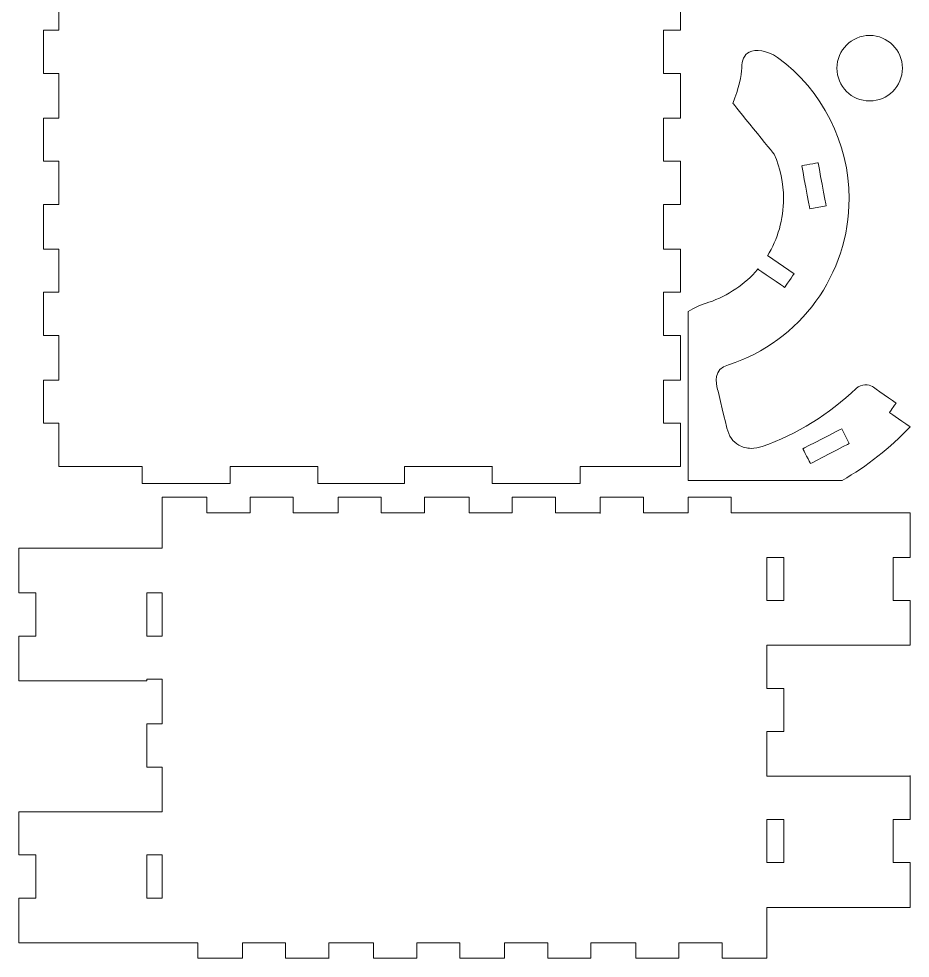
# Model space of a CAD drawing. Header units: millimetres. Extents: x -102 to 102, y -193 to 188.
# Drawn here: x -101.8 to 102.1, y -192.8 to 22.2 of the extents above; entities that cross this region are included whole.
import ezdxf

# ---------------------------------------------------------------- set-up
doc = ezdxf.new("R2010")
doc.units = ezdxf.units.MM
doc.header["$MEASUREMENT"] = 0
doc.layers.add('Layer 1', color=7, linetype='Continuous')

msp = doc.modelspace()

# ---------------------------------------------------------------- linework, layer by layer
at = {"layer": 'Layer 1', "color": 1, "lineweight": 9}
for points, knots in [([(-96.1926, 61.3875), (-96.1926, 61.3875), (-96.1926, 49.5694), (-96.1926, 49.5694), (-96.1926, 49.5694), (-96.1926, 49.5694), (-92.6648, 49.5694), (-92.6648, 49.5694), (-92.6648, 49.5694), (-92.6648, 49.5694), (-92.6648, 39.6916), (-92.6648, 39.6916), (-92.6648, 39.6916), (-92.6648, 39.6916), (-96.1926, 39.6916), (-96.1926, 39.6916), (-96.1926, 39.6916), (-96.1926, 39.6916), (-96.1926, 29.4611), (-96.1926, 29.4611), (-96.1926, 29.4611), (-96.1926, 29.4611), (-92.6648, 29.4611), (-92.6648, 29.4611), (-92.6648, 29.4611), (-92.6648, 29.4611), (-92.6648, 19.6186), (-92.6648, 19.6186), (-92.6648, 19.6186), (-92.6648, 19.6186), (-92.6648, 19.5833), (-92.6648, 19.5833), (-92.6648, 19.5833), (-92.6648, 19.5833), (-96.1926, 19.5833), (-96.1926, 19.5833), (-96.1926, 19.5833), (-96.1926, 19.5833), (-96.1926, 9.7055), (-96.1926, 9.7055), (-96.1926, 9.7055), (-96.1926, 9.7055), (-92.6648, 9.7055), (-92.6648, 9.7055), (-92.6648, 9.7055), (-92.6648, 9.7055), (-92.6648, -0.525), (-92.6648, -0.525), (-92.6648, -0.525), (-92.6648, -0.525), (-96.1926, -0.525), (-96.1926, -0.525), (-96.1926, -0.525), (-96.1926, -0.525), (-96.1926, -10.4028), (-96.1926, -10.4028), (-96.1926, -10.4028), (-96.1926, -10.4028), (-92.6648, -10.4028), (-92.6648, -10.4028), (-92.6648, -10.4028), (-92.6648, -10.4028), (-92.6648, -20.2806), (-92.6648, -20.2806), (-92.6648, -20.2806), (-92.6648, -20.2806), (-96.1926, -20.2806), (-96.1926, -20.2806), (-96.1926, -20.2806), (-96.1926, -20.2806), (-96.1926, -30.5111), (-96.1926, -30.5111), (-96.1926, -30.5111), (-96.1926, -30.5111), (-92.6648, -30.5111), (-92.6648, -30.5111), (-92.6648, -30.5111), (-92.6648, -30.5111), (-92.6648, -40.3889), (-92.6648, -40.3889), (-92.6648, -40.3889), (-92.6648, -40.3889), (-96.1926, -40.3889), (-96.1926, -40.3889), (-96.1926, -40.3889), (-96.1926, -40.3889), (-96.1926, -50.2667), (-96.1926, -50.2667), (-96.1926, -50.2667), (-96.1926, -50.2667), (-92.6648, -50.2667), (-92.6648, -50.2667), (-92.6648, -50.2667), (-92.6648, -50.2667), (-92.6648, -60.3674), (-92.6648, -60.3674), (-92.6648, -60.3674), (-92.6648, -60.3674), (-92.6648, -60.4972), (-92.6648, -60.4972), (-92.6648, -60.4972), (-92.6648, -60.4972), (-96.1926, -60.4972), (-96.1926, -60.4972), (-96.1926, -60.4972), (-96.1926, -60.4972), (-96.1926, -70.375), (-96.1926, -70.375), (-96.1926, -70.375), (-96.1926, -70.375), (-92.6648, -70.375), (-92.6648, -70.375), (-92.6648, -70.375), (-92.6648, -70.375), (-92.6648, -80.2528), (-92.6648, -80.2528), (-92.6648, -80.2528), (-92.6648, -80.2528), (-73.6148, -80.2528), (-73.6148, -80.2528), (-73.6148, -80.2528), (-73.6148, -80.2528), (-73.6148, -84.1334), (-73.6148, -84.1334), (-73.6148, -84.1334), (-73.6148, -84.1334), (-53.5065, -84.1334), (-53.5065, -84.1334), (-53.5065, -84.1334), (-53.5065, -84.1334), (-53.5065, -80.2528), (-53.5065, -80.2528), (-53.5065, -80.2528), (-53.5065, -80.2528), (-33.4863, -80.2528), (-33.4863, -80.2528), (-33.4863, -80.2528), (-33.4863, -80.2528), (-33.3982, -80.2528), (-33.3982, -80.2528), (-33.3982, -80.2528), (-33.3982, -80.2528), (-33.3982, -84.1334), (-33.3982, -84.1334), (-33.3982, -84.1334), (-33.3982, -84.1334), (-13.6426, -84.1334), (-13.6426, -84.1334), (-13.6426, -84.1334), (-13.6426, -84.1334), (-13.6426, -80.2528), (-13.6426, -80.2528), (-13.6426, -80.2528), (-13.6426, -80.2528), (6.4858, -80.2528), (6.4858, -80.2528), (6.4858, -80.2528), (6.4858, -80.2528), (6.4657, -80.2528), (6.4657, -80.2528), (6.4657, -80.2528), (6.4657, -80.2528), (6.4657, -84.1334), (6.4657, -84.1334), (6.4657, -84.1334), (6.4657, -84.1334), (26.5741, -84.1334), (26.5741, -84.1334), (26.5741, -84.1334), (26.5741, -84.1334), (26.5741, -80.2528), (26.5741, -80.2528), (26.5741, -80.2528), (26.5741, -80.2528), (49.3356, -80.2528), (49.3356, -80.2528), (49.3356, -80.2528), (49.3356, -80.2528), (49.3166, -80.2528), (49.3166, -80.2528), (49.3166, -80.2528), (49.3166, -80.2528), (49.5046, -80.2528), (49.5046, -80.2528), (49.5046, -80.2528), (49.5046, -80.2528), (49.5046, -70.375), (49.5046, -70.375), (49.5046, -70.375), (49.5046, -70.375), (45.6241, -70.375), (45.6241, -70.375), (45.6241, -70.375), (45.6241, -70.375), (45.6241, -60.4972), (45.6241, -60.4972), (45.6241, -60.4972), (45.6241, -60.4972), (49.5046, -60.4972), (49.5046, -60.4972), (49.5046, -60.4972), (49.5046, -60.4972), (49.5046, -60.3674), (49.5046, -60.3674), (49.5046, -60.3674), (49.5046, -60.3674), (49.5046, -50.2667), (49.5046, -50.2667), (49.5046, -50.2667), (49.5046, -50.2667), (45.6241, -50.2667), (45.6241, -50.2667), (45.6241, -50.2667), (45.6241, -50.2667), (45.6241, -40.3889), (45.6241, -40.3889), (45.6241, -40.3889), (45.6241, -40.3889), (49.5046, -40.3889), (49.5046, -40.3889), (49.5046, -40.3889), (49.5046, -40.3889), (49.5046, -30.5111), (49.5046, -30.5111), (49.5046, -30.5111), (49.5046, -30.5111), (45.6241, -30.5111), (45.6241, -30.5111), (45.6241, -30.5111), (45.6241, -30.5111), (45.6241, -20.2806), (45.6241, -20.2806), (45.6241, -20.2806), (45.6241, -20.2806), (49.5046, -20.2806), (49.5046, -20.2806), (49.5046, -20.2806), (49.5046, -20.2806), (49.5046, -10.4028), (49.5046, -10.4028), (49.5046, -10.4028), (49.5046, -10.4028), (45.6241, -10.4028), (45.6241, -10.4028), (45.6241, -10.4028), (45.6241, -10.4028), (45.6241, -0.525), (45.6241, -0.525), (45.6241, -0.525), (45.6241, -0.525), (49.5046, -0.525), (49.5046, -0.525), (49.5046, -0.525), (49.5046, -0.525), (49.5046, 9.7055), (49.5046, 9.7055), (49.5046, 9.7055), (49.5046, 9.7055), (45.6241, 9.7055), (45.6241, 9.7055), (45.6241, 9.7055), (45.6241, 9.7055), (45.6241, 19.5833), (45.6241, 19.5833), (45.6241, 19.5833), (45.6241, 19.5833), (49.5046, 19.5833), (49.5046, 19.5833), (49.5046, 19.5833), (49.5046, 19.5833), (49.5046, 19.6186), (49.5046, 19.6186), (49.5046, 19.6186), (49.5046, 19.6186), (49.5046, 29.4611), (49.5046, 29.4611), (49.5046, 29.4611), (49.5046, 29.4611), (45.6241, 29.4611), (45.6241, 29.4611), (45.6241, 29.4611), (45.6241, 29.4611), (45.6241, 39.6916), (45.6241, 39.6916), (45.6241, 39.6916), (45.6241, 39.6916), (49.5046, 39.6916), (49.5046, 39.6916), (49.5046, 39.6916), (49.5046, 39.6916), (49.5046, 49.5694), (49.5046, 49.5694), (49.5046, 49.5694), (49.5046, 49.5694), (45.6241, 49.5694), (45.6241, 49.5694), (45.6241, 49.5694), (45.6241, 49.5694), (45.6241, 57.6833), (45.6241, 57.6833), (45.6241, 57.6833), (45.6241, 57.6833), (45.5221, 57.6833), (45.5221, 57.6833), (45.5221, 57.6833), (45.5221, 57.6833), (35.3935, 57.6833), (35.3935, 57.6833), (35.3935, 57.6833), (35.3935, 57.6833), (35.3935, 61.5639), (35.3935, 61.5639), (35.3935, 61.5639), (35.3935, 61.5639), (25.5157, 61.5639), (25.5157, 61.5639), (25.5157, 61.5639), (25.5157, 61.5639), (25.5157, 57.6833), (25.5157, 57.6833), (25.5157, 57.6833), (25.5157, 57.6833), (15.638, 57.6833), (15.638, 57.6833), (15.638, 57.6833), (15.638, 57.6833), (15.638, 61.5639), (15.638, 61.5639), (15.638, 61.5639), (15.638, 61.5639), (5.4074, 61.5639), (5.4074, 61.5639), (5.4074, 61.5639), (5.4074, 61.5639), (5.4074, 57.6833), (5.4074, 57.6833), (5.4074, 57.6833), (5.4074, 57.6833), (-4.4704, 57.6833), (-4.4704, 57.6833), (-4.4704, 57.6833), (-4.4704, 57.6833), (-4.4704, 61.5639), (-4.4704, 61.5639), (-4.4704, 61.5639), (-4.4704, 61.5639), (-14.3482, 61.5639), (-14.3482, 61.5639), (-14.3482, 61.5639), (-14.3482, 61.5639), (-14.3482, 57.6833), (-14.3482, 57.6833), (-14.3482, 57.6833), (-14.3482, 57.6833), (-24.5787, 57.6833), (-24.5787, 57.6833), (-24.5787, 57.6833), (-24.5787, 57.6833), (-24.5787, 61.5639), (-24.5787, 61.5639), (-24.5787, 61.5639), (-24.5787, 61.5639), (-24.4641, 61.5639), (-24.4641, 61.5639), (-24.4641, 61.5639), (-24.4641, 61.5639), (-34.4565, 61.5639), (-34.4565, 61.5639), (-34.4565, 61.5639), (-34.4565, 61.5639), (-34.4565, 57.6833), (-34.4565, 57.6833), (-34.4565, 57.6833), (-34.4565, 57.6833), (-44.3343, 57.6833), (-44.3343, 57.6833), (-44.3343, 57.6833), (-44.3343, 57.6833), (-44.3343, 61.5639), (-44.3343, 61.5639), (-44.3343, 61.5639), (-44.3343, 61.5639), (-54.5648, 61.5639), (-54.5648, 61.5639), (-54.5648, 61.5639), (-54.5648, 61.5639), (-54.5648, 57.6833), (-54.5648, 57.6833), (-54.5648, 57.6833), (-54.5648, 57.6833), (-64.4426, 57.6833), (-64.4426, 57.6833), (-64.4426, 57.6833), (-64.4426, 57.6833), (-64.4426, 61.5639), (-64.4426, 61.5639), (-64.4426, 61.5639), (-64.4426, 61.5639), (-74.3204, 61.5639), (-74.3204, 61.5639), (-74.3204, 61.5639), (-74.3204, 61.5639), (-74.3204, 57.6833), (-74.3204, 57.6833), (-74.3204, 57.6833), (-74.3204, 57.6833), (-84.5509, 57.6833), (-84.5509, 57.6833), (-84.5509, 57.6833), (-84.5509, 57.6833), (-84.5509, 61.5639), (-84.5509, 61.5639), (-84.5509, 61.5639), (-84.5509, 61.5639), (-96.369, 61.5639), (-96.369, 61.5639)], [0, 0, 0, 0, 0.00952381, 0.00952381, 0.00952381, 0.00952382, 0.01904762, 0.01904762, 0.01904762, 0.01904763, 0.02857143, 0.02857143, 0.02857143, 0.02857144, 0.03809524, 0.03809524, 0.03809524, 0.03809525, 0.04761905, 0.04761905, 0.04761905, 0.04761906, 0.05714286, 0.05714286, 0.05714286, 0.05714287, 0.06666667, 0.06666667, 0.06666667, 0.06666668, 0.07619048, 0.07619048, 0.07619048, 0.07619049, 0.08571429, 0.08571429, 0.08571429, 0.0857143, 0.0952381, 0.0952381, 0.0952381, 0.09523811, 0.1047619, 0.1047619, 0.1047619, 0.10476191, 0.11428571, 0.11428571, 0.11428571, 0.11428572, 0.12380952, 0.12380952, 0.12380952, 0.12380953, 0.13333333, 0.13333333, 0.13333333, 0.13333334, 0.14285714, 0.14285714, 0.14285714, 0.14285715, 0.15238095, 0.15238095, 0.15238095, 0.15238096, 0.16190476, 0.16190476, 0.16190476, 0.16190477, 0.17142857, 0.17142857, 0.17142857, 0.17142858, 0.18095238, 0.18095238, 0.18095238, 0.18095239, 0.19047619, 0.19047619, 0.19047619, 0.1904762, 0.2, 0.2, 0.2, 0.20000001, 0.20952381, 0.20952381, 0.20952381, 0.20952382, 0.21904762, 0.21904762, 0.21904762, 0.21904763, 0.22857143, 0.22857143, 0.22857143, 0.22857144, 0.23809524, 0.23809524, 0.23809524, 0.23809525, 0.24761905, 0.24761905, 0.24761905, 0.24761906, 0.25714286, 0.25714286, 0.25714286, 0.25714287, 0.26666667, 0.26666667, 0.26666667, 0.26666668, 0.27619048, 0.27619048, 0.27619048, 0.27619049, 0.28571429, 0.28571429, 0.28571429, 0.2857143, 0.2952381, 0.2952381, 0.2952381, 0.29523811, 0.3047619, 0.3047619, 0.3047619, 0.30476191, 0.31428571, 0.31428571, 0.31428571, 0.31428572, 0.32380952, 0.32380952, 0.32380952, 0.32380953, 0.33333333, 0.33333333, 0.33333333, 0.33333334, 0.34285714, 0.34285714, 0.34285714, 0.34285715, 0.35238095, 0.35238095, 0.35238095, 0.35238096, 0.36190476, 0.36190476, 0.36190476, 0.36190477, 0.37142857, 0.37142857, 0.37142857, 0.37142858, 0.38095238, 0.38095238, 0.38095238, 0.38095239, 0.39047619, 0.39047619, 0.39047619, 0.3904762, 0.4, 0.4, 0.4, 0.40000001, 0.40952381, 0.40952381, 0.40952381, 0.40952382, 0.41904762, 0.41904762, 0.41904762, 0.41904763, 0.42857143, 0.42857143, 0.42857143, 0.42857144, 0.43809524, 0.43809524, 0.43809524, 0.43809525, 0.44761905, 0.44761905, 0.44761905, 0.44761906, 0.45714286, 0.45714286, 0.45714286, 0.45714287, 0.46666667, 0.46666667, 0.46666667, 0.46666668, 0.47619048, 0.47619048, 0.47619048, 0.47619049, 0.48571429, 0.48571429, 0.48571429, 0.4857143, 0.4952381, 0.4952381, 0.4952381, 0.49523811, 0.5047619, 0.5047619, 0.5047619, 0.50476191, 0.51428571, 0.51428571, 0.51428571, 0.51428572, 0.52380952, 0.52380952, 0.52380952, 0.52380953, 0.53333333, 0.53333333, 0.53333333, 0.53333334, 0.54285714, 0.54285714, 0.54285714, 0.54285715, 0.55238095, 0.55238095, 0.55238095, 0.55238096, 0.56190476, 0.56190476, 0.56190476, 0.56190477, 0.57142857, 0.57142857, 0.57142857, 0.57142858, 0.58095238, 0.58095238, 0.58095238, 0.58095239, 0.59047619, 0.59047619, 0.59047619, 0.5904762, 0.6, 0.6, 0.6, 0.60000001, 0.60952381, 0.60952381, 0.60952381, 0.60952382, 0.61904762, 0.61904762, 0.61904762, 0.61904763, 0.62857143, 0.62857143, 0.62857143, 0.62857144, 0.63809524, 0.63809524, 0.63809524, 0.63809525, 0.64761905, 0.64761905, 0.64761905, 0.64761906, 0.65714286, 0.65714286, 0.65714286, 0.65714287, 0.66666667, 0.66666667, 0.66666667, 0.66666668, 0.67619048, 0.67619048, 0.67619048, 0.67619049, 0.68571429, 0.68571429, 0.68571429, 0.6857143, 0.6952381, 0.6952381, 0.6952381, 0.69523811, 0.7047619, 0.7047619, 0.7047619, 0.70476191, 0.71428571, 0.71428571, 0.71428571, 0.71428572, 0.72380952, 0.72380952, 0.72380952, 0.72380953, 0.73333333, 0.73333333, 0.73333333, 0.73333334, 0.74285714, 0.74285714, 0.74285714, 0.74285715, 0.75238095, 0.75238095, 0.75238095, 0.75238096, 0.76190476, 0.76190476, 0.76190476, 0.76190477, 0.77142857, 0.77142857, 0.77142857, 0.77142858, 0.78095238, 0.78095238, 0.78095238, 0.78095239, 0.79047619, 0.79047619, 0.79047619, 0.7904762, 0.8, 0.8, 0.8, 0.80000001, 0.80952381, 0.80952381, 0.80952381, 0.80952382, 0.81904762, 0.81904762, 0.81904762, 0.81904763, 0.82857143, 0.82857143, 0.82857143, 0.82857144, 0.83809524, 0.83809524, 0.83809524, 0.83809525, 0.84761905, 0.84761905, 0.84761905, 0.84761906, 0.85714286, 0.85714286, 0.85714286, 0.85714287, 0.86666667, 0.86666667, 0.86666667, 0.86666668, 0.87619048, 0.87619048, 0.87619048, 0.87619049, 0.88571429, 0.88571429, 0.88571429, 0.8857143, 0.8952381, 0.8952381, 0.8952381, 0.89523811, 0.9047619, 0.9047619, 0.9047619, 0.90476191, 0.91428571, 0.91428571, 0.91428571, 0.91428572, 0.92380952, 0.92380952, 0.92380952, 0.92380953, 0.93333333, 0.93333333, 0.93333333, 0.93333334, 0.94285714, 0.94285714, 0.94285714, 0.94285715, 0.95238095, 0.95238095, 0.95238095, 0.95238096, 0.96190476, 0.96190476, 0.96190476, 0.96190477, 0.97142857, 0.97142857, 0.97142857, 0.97142858, 0.98095238, 0.98095238, 0.98095238, 0.98095239, 1, 1, 1, 1]), ([(100.2943, 10.8901), (100.2943, 6.7482), (96.9358, 3.3901), (92.7939, 3.3901), (92.7939, 3.3901), (88.6519, 3.3901), (85.2942, 6.7482), (85.2942, 10.8901), (85.2942, 10.8901), (85.2942, 15.0324), (88.6519, 18.3902), (92.7939, 18.3902), (92.7939, 18.3902), (96.9358, 18.3902), (100.2943, 15.0324), (100.2943, 10.8901)], [0, 0, 0, 0, 0.2, 0.2, 0.2, 0.20000001, 0.4, 0.4, 0.4, 0.40000001, 0.6, 0.6, 0.6, 0.60000001, 1, 1, 1, 1]), ([(69.419, -31.9653), (69.419, -31.9653), (75.5019, -36.1475), (75.5019, -36.1475), (75.5019, -36.1475), (75.5019, -36.1475), (73.3486, -39.2791), (73.3486, -39.2791), (73.3486, -39.2791), (73.3486, -39.2791), (67.1884, -35.0433), (67.1884, -35.0433), (67.1884, -35.0433), (67.1884, -35.0433), (67.1623, -35.1474), (67.1623, -35.1474), (67.1623, -35.1474), (64.2804, -38.5446), (60.4454, -41.1869), (56.006, -42.6785), (56.006, -42.6785), (54.3071, -43.1928), (52.6797, -43.9054), (51.2686, -44.7895), (51.2686, -44.7895), (51.2686, -44.7895), (51.2686, -83.4278), (51.2686, -83.4278), (51.2686, -83.4278), (51.2686, -83.4278), (86.4733, -83.4278), (86.4733, -83.4278), (86.4733, -83.4278), (92.1746, -80.2528), (97.4356, -75.9733), (102.0524, -71.2108), (102.0524, -71.2108), (99.3321, -69.2927), (97.3086, -67.9081), (97.3086, -67.9081), (97.3086, -67.9081), (97.3086, -67.9081), (97.9016, -67.0886), (98.8371, -65.7618), (98.8371, -65.7618), (98.8371, -65.7618), (93.4089, -61.9655), (93.4089, -61.9655), (93.4089, -61.9655), (92.6709, -61.448), (90.8686, -61.2543), (89.7252, -62.3977), (89.7252, -62.3977), (83.588, -68.2757), (76.2072, -72.847), (68.2386, -75.6815), (68.2386, -75.6815), (67.3736, -75.962), (66.5269, -76.1024), (65.7237, -76.1024), (65.7237, -76.1024), (64.6798, -76.1024), (63.7118, -75.8674), (62.8796, -75.4014), (62.8796, -75.4014), (61.5231, -74.6412), (60.5777, -73.2841), (60.1434, -71.4761), (60.1434, -71.4761), (60.1318, -71.4277), (58.0172, -62.6175), (58.0172, -62.6175), (58.0172, -62.6175), (57.6581, -61.1235), (56.912, -58.0151), (60.4937, -57.003), (60.4937, -57.003), (60.4994, -57.0016), (60.5047, -56.9998), (60.5107, -56.9984), (60.5107, -56.9984), (77.0136, -51.5985), (88.0993, -36.302), (88.0993, -18.9228), (88.0993, -18.9228), (88.0993, -6.2274), (81.9867, 5.8426), (71.7449, 13.3716), (71.7449, 13.3716), (71.7435, 13.3726), (71.742, 13.3737), (71.7406, 13.374), (71.7406, 13.374), (69.2588, 14.9562), (66.7619, 15.4145), (65.2255, 14.5717), (65.2255, 14.5717), (64.122, 13.9667), (63.5393, 12.7105), (63.5393, 10.9385), (63.5393, 10.9385), (63.5393, 9.3344), (62.8139, 6.2483), (61.5185, 2.8404), (61.5185, 2.8404), (61.5185, 2.8404), (70.9575, -8.8185), (70.9575, -8.8185), (70.9575, -8.8185), (72.3499, -11.9692), (73.0999, -15.408), (73.0999, -18.9228), (73.0999, -18.9228), (73.0999, -23.693), (71.7639, -28.2135), (69.3936, -32.0701)], [0, 0, 0, 0, 0.03333333, 0.03333333, 0.03333333, 0.03333334, 0.06666667, 0.06666667, 0.06666667, 0.06666668, 0.1, 0.1, 0.1, 0.10000001, 0.13333333, 0.13333333, 0.13333333, 0.13333334, 0.16666667, 0.16666667, 0.16666667, 0.16666668, 0.2, 0.2, 0.2, 0.20000001, 0.23333333, 0.23333333, 0.23333333, 0.23333334, 0.26666667, 0.26666667, 0.26666667, 0.26666668, 0.3, 0.3, 0.3, 0.30000001, 0.33333333, 0.33333333, 0.33333333, 0.33333334, 0.36666667, 0.36666667, 0.36666667, 0.36666668, 0.4, 0.4, 0.4, 0.40000001, 0.43333333, 0.43333333, 0.43333333, 0.43333334, 0.46666667, 0.46666667, 0.46666667, 0.46666668, 0.5, 0.5, 0.5, 0.50000001, 0.53333333, 0.53333333, 0.53333333, 0.53333334, 0.56666667, 0.56666667, 0.56666667, 0.56666668, 0.6, 0.6, 0.6, 0.60000001, 0.63333333, 0.63333333, 0.63333333, 0.63333334, 0.66666667, 0.66666667, 0.66666667, 0.66666668, 0.7, 0.7, 0.7, 0.70000001, 0.73333333, 0.73333333, 0.73333333, 0.73333334, 0.76666667, 0.76666667, 0.76666667, 0.76666668, 0.8, 0.8, 0.8, 0.80000001, 0.83333333, 0.83333333, 0.83333333, 0.83333334, 0.86666667, 0.86666667, 0.86666667, 0.86666668, 0.9, 0.9, 0.9, 0.90000001, 0.93333333, 0.93333333, 0.93333333, 0.93333334, 1, 1, 1, 1]), ([(82.8259, -20.581), (82.8259, -20.581), (79.0897, -21.2724), (79.0897, -21.2724), (79.0897, -21.2724), (79.0897, -21.2724), (77.2697, -11.4401), (77.2697, -11.4401), (77.2697, -11.4401), (77.2697, -11.4401), (81.0063, -10.7483), (81.0063, -10.7483), (81.0063, -10.7483), (81.0063, -10.7483), (82.8259, -20.581), (82.8259, -20.581)], [0, 0, 0, 0, 0.2, 0.2, 0.2, 0.20000001, 0.4, 0.4, 0.4, 0.40000001, 0.6, 0.6, 0.6, 0.60000001, 1, 1, 1, 1]), ([(86.3995, -71.6235), (86.3995, -71.6235), (88.1408, -75.001), (88.1408, -75.001), (88.1408, -75.001), (88.1408, -75.001), (79.2526, -79.5829), (79.2526, -79.5829), (79.2526, -79.5829), (79.2526, -79.5829), (77.5117, -76.2054), (77.5117, -76.2054), (77.5117, -76.2054), (77.5117, -76.2054), (86.3995, -71.6235), (86.3995, -71.6235)], [0, 0, 0, 0, 0.2, 0.2, 0.2, 0.20000001, 0.4, 0.4, 0.4, 0.40000001, 0.6, 0.6, 0.6, 0.60000001, 1, 1, 1, 1]), ([(30.9838, -90.8361), (30.9838, -90.8361), (20.9296, -90.8361), (20.9296, -90.8361), (20.9296, -90.8361), (20.9296, -90.8361), (20.9296, -87.3084), (20.9296, -87.3084), (20.9296, -87.3084), (20.9296, -87.3084), (11.0518, -87.3084), (11.0518, -87.3084), (11.0518, -87.3084), (11.0518, -87.3084), (11.0518, -90.8361), (11.0518, -90.8361), (11.0518, -90.8361), (11.0518, -90.8361), (1.1741, -90.8361), (1.1741, -90.8361), (1.1741, -90.8361), (1.1741, -90.8361), (1.1741, -87.3084), (1.1741, -87.3084), (1.1741, -87.3084), (1.1741, -87.3084), (-8.9344, -87.3084), (-8.9344, -87.3084), (-8.9344, -87.3084), (-8.9344, -87.3084), (-9.0565, -87.3084), (-9.0565, -87.3084), (-9.0565, -87.3084), (-9.0565, -87.3084), (-9.0565, -90.8361), (-9.0565, -90.8361), (-9.0565, -90.8361), (-9.0565, -90.8361), (-18.9343, -90.8361), (-18.9343, -90.8361), (-18.9343, -90.8361), (-18.9343, -90.8361), (-18.9343, -87.3084), (-18.9343, -87.3084), (-18.9343, -87.3084), (-18.9343, -87.3084), (-28.812, -87.3084), (-28.812, -87.3084), (-28.812, -87.3084), (-28.812, -87.3084), (-28.812, -90.8361), (-28.812, -90.8361), (-28.812, -90.8361), (-28.812, -90.8361), (-39.0426, -90.8361), (-39.0426, -90.8361), (-39.0426, -90.8361), (-39.0426, -90.8361), (-39.0426, -87.3084), (-39.0426, -87.3084), (-39.0426, -87.3084), (-39.0426, -87.3084), (-48.9204, -87.3084), (-48.9204, -87.3084), (-48.9204, -87.3084), (-48.9204, -87.3084), (-48.9204, -90.8361), (-48.9204, -90.8361), (-48.9204, -90.8361), (-48.9204, -90.8361), (-58.7982, -90.8361), (-58.7982, -90.8361), (-58.7982, -90.8361), (-58.7982, -90.8361), (-58.7982, -87.3084), (-58.7982, -87.3084), (-58.7982, -87.3084), (-58.7982, -87.3084), (-69.0287, -87.3084), (-69.0287, -87.3084), (-69.0287, -87.3084), (-69.0287, -87.3084), (-69.0287, -90.8361), (-69.0287, -90.8361), (-69.0287, -90.8361), (-69.0287, -90.8361), (-69.0287, -98.95), (-69.0287, -98.95), (-69.0287, -98.95), (-69.0287, -98.95), (-72.7068, -98.95), (-72.7068, -98.95), (-72.7068, -98.95), (-72.7068, -98.95), (-101.837, -98.95), (-101.837, -98.95), (-101.837, -98.95), (-101.837, -98.95), (-101.837, -99.1373), (-101.837, -99.1373), (-101.837, -99.1373), (-101.837, -99.1373), (-101.837, -109.1806), (-101.837, -109.1806), (-101.837, -109.1806), (-101.837, -109.1806), (-97.9565, -109.1806), (-97.9565, -109.1806), (-97.9565, -109.1806), (-97.9565, -109.1806), (-97.9565, -119.0584), (-97.9565, -119.0584), (-97.9565, -119.0584), (-97.9565, -119.0584), (-101.837, -119.0584), (-101.837, -119.0584), (-101.837, -119.0584), (-101.837, -119.0584), (-101.837, -129.1372), (-101.837, -129.1372), (-101.837, -129.1372), (-101.837, -129.1372), (-101.837, -129.2889), (-101.837, -129.2889), (-101.837, -129.2889), (-101.837, -129.2889), (-72.5565, -129.2889), (-72.5565, -129.2889), (-72.5565, -129.2889), (-72.5565, -129.2889), (-72.5565, -128.9361), (-72.5565, -128.9361), (-72.5565, -128.9361), (-72.5565, -128.9361), (-69.0287, -128.9361), (-69.0287, -128.9361), (-69.0287, -128.9361), (-69.0287, -128.9361), (-69.0287, -139.1667), (-69.0287, -139.1667), (-69.0287, -139.1667), (-69.0287, -139.1667), (-72.5565, -139.1667), (-72.5565, -139.1667), (-72.5565, -139.1667), (-72.5565, -139.1667), (-72.5565, -149.0445), (-72.5565, -149.0445), (-72.5565, -149.0445), (-72.5565, -149.0445), (-69.0287, -149.0445), (-69.0287, -149.0445), (-69.0287, -149.0445), (-69.0287, -149.0445), (-69.0287, -159.275), (-69.0287, -159.275), (-69.0287, -159.275), (-69.0287, -159.275), (-72.7068, -159.275), (-72.7068, -159.275), (-72.7068, -159.275), (-72.7068, -159.275), (-101.837, -159.275), (-101.837, -159.275), (-101.837, -159.275), (-101.837, -159.275), (-101.837, -169.1528), (-101.837, -169.1528), (-101.837, -169.1528), (-101.837, -169.1528), (-97.9565, -169.1528), (-97.9565, -169.1528), (-97.9565, -169.1528), (-97.9565, -169.1528), (-97.9565, -179.0306), (-97.9565, -179.0306), (-97.9565, -179.0306), (-97.9565, -179.0306), (-101.837, -179.0306), (-101.837, -179.0306), (-101.837, -179.0306), (-101.837, -179.0306), (-101.837, -189.1094), (-101.837, -189.1094), (-101.837, -189.1094), (-101.837, -189.1094), (-101.837, -189.0957), (-101.837, -189.0957), (-101.837, -189.0957), (-101.837, -189.0957), (-101.837, -189.2611), (-101.837, -189.2611), (-101.837, -189.2611), (-101.837, -189.2611), (-72.7068, -189.2611), (-72.7068, -189.2611), (-72.7068, -189.2611), (-72.7068, -189.2611), (-68.9066, -189.2611), (-68.9066, -189.2611), (-68.9066, -189.2611), (-68.9066, -189.2611), (-68.9349, -189.2611), (-68.9349, -189.2611), (-68.9349, -189.2611), (-68.9349, -189.2611), (-68.9208, -189.2611), (-68.9208, -189.2611), (-68.9208, -189.2611), (-68.9208, -189.2611), (-60.9148, -189.2611), (-60.9148, -189.2611), (-60.9148, -189.2611), (-60.9148, -189.2611), (-60.9148, -192.7889), (-60.9148, -192.7889), (-60.9148, -192.7889), (-60.9148, -192.7889), (-50.6843, -192.7889), (-50.6843, -192.7889), (-50.6843, -192.7889), (-50.6843, -192.7889), (-50.6843, -189.2611), (-50.6843, -189.2611), (-50.6843, -189.2611), (-50.6843, -189.2611), (-40.8065, -189.2611), (-40.8065, -189.2611), (-40.8065, -189.2611), (-40.8065, -189.2611), (-40.8065, -192.7889), (-40.8065, -192.7889), (-40.8065, -192.7889), (-40.8065, -192.7889), (-30.807, -192.7889), (-30.807, -192.7889), (-30.807, -192.7889), (-30.807, -192.7889), (-30.9287, -192.7889), (-30.9287, -192.7889), (-30.9287, -192.7889), (-30.9287, -192.7889), (-30.9287, -189.2611), (-30.9287, -189.2611), (-30.9287, -189.2611), (-30.9287, -189.2611), (-20.6982, -189.2611), (-20.6982, -189.2611), (-20.6982, -189.2611), (-20.6982, -189.2611), (-20.6982, -192.7889), (-20.6982, -192.7889), (-20.6982, -192.7889), (-20.6982, -192.7889), (-10.8204, -192.7889), (-10.8204, -192.7889), (-10.8204, -192.7889), (-10.8204, -192.7889), (-10.8204, -189.2611), (-10.8204, -189.2611), (-10.8204, -189.2611), (-10.8204, -189.2611), (-0.9426, -189.2611), (-0.9426, -189.2611), (-0.9426, -189.2611), (-0.9426, -189.2611), (-0.9426, -192.7889), (-0.9426, -192.7889), (-0.9426, -192.7889), (-0.9426, -192.7889), (9.288, -192.7889), (9.288, -192.7889), (9.288, -192.7889), (9.288, -192.7889), (9.288, -189.2611), (9.288, -189.2611), (9.288, -189.2611), (9.288, -189.2611), (19.1657, -189.2611), (19.1657, -189.2611), (19.1657, -189.2611), (19.1657, -189.2611), (19.1657, -192.7889), (19.1657, -192.7889), (19.1657, -192.7889), (19.1657, -192.7889), (29.0435, -192.7889), (29.0435, -192.7889), (29.0435, -192.7889), (29.0435, -192.7889), (29.0435, -189.2611), (29.0435, -189.2611), (29.0435, -189.2611), (29.0435, -189.2611), (39.2741, -189.2611), (39.2741, -189.2611), (39.2741, -189.2611), (39.2741, -189.2611), (39.2741, -192.7889), (39.2741, -192.7889), (39.2741, -192.7889), (39.2741, -192.7889), (49.1518, -192.7889), (49.1518, -192.7889), (49.1518, -192.7889), (49.1518, -192.7889), (49.1518, -189.2611), (49.1518, -189.2611), (49.1518, -189.2611), (49.1518, -189.2611), (59.0296, -189.2611), (59.0296, -189.2611), (59.0296, -189.2611), (59.0296, -189.2611), (59.0296, -192.7889), (59.0296, -192.7889), (59.0296, -192.7889), (59.0296, -192.7889), (69.2602, -192.7889), (69.2602, -192.7889), (69.2602, -192.7889), (69.2602, -192.7889), (69.2602, -189.1094), (69.2602, -189.1094), (69.2602, -189.1094), (69.2602, -189.1094), (69.2602, -181.1472), (69.2602, -181.1472), (69.2602, -181.1472), (69.2602, -181.1472), (72.9788, -181.1472), (72.9788, -181.1472), (72.9788, -181.1472), (72.9788, -181.1472), (102.0685, -181.1472), (102.0685, -181.1472), (102.0685, -181.1472), (102.0685, -181.1472), (102.0685, -180.9818), (102.0685, -180.9818), (102.0685, -180.9818), (102.0685, -180.9818), (102.0685, -170.9167), (102.0685, -170.9167), (102.0685, -170.9167), (102.0685, -170.9167), (98.188, -170.9167), (98.188, -170.9167), (98.188, -170.9167), (98.188, -170.9167), (98.188, -161.0389), (98.188, -161.0389), (98.188, -161.0389), (98.188, -161.0389), (102.0685, -161.0389), (102.0685, -161.0389), (102.0685, -161.0389), (102.0685, -161.0389), (102.0685, -150.9819), (102.0685, -150.9819), (102.0685, -150.9819), (102.0685, -150.9819), (102.0685, -151.1611), (102.0685, -151.1611), (102.0685, -151.1611), (102.0685, -151.1611), (73.1407, -151.1611), (73.1407, -151.1611), (73.1407, -151.1611), (73.1407, -151.1611), (69.2602, -151.1611), (69.2602, -151.1611), (69.2602, -151.1611), (69.2602, -151.1611), (69.2602, -140.9306), (69.2602, -140.9306), (69.2602, -140.9306), (69.2602, -140.9306), (73.1407, -140.9306), (73.1407, -140.9306), (73.1407, -140.9306), (73.1407, -140.9306), (73.1407, -131.0528), (73.1407, -131.0528), (73.1407, -131.0528), (73.1407, -131.0528), (69.2602, -131.0528), (69.2602, -131.0528), (69.2602, -131.0528), (69.2602, -131.0528), (69.2602, -121.175), (69.2602, -121.175), (69.2602, -121.175), (69.2602, -121.175), (72.9788, -121.175), (72.9788, -121.175), (72.9788, -121.175), (72.9788, -121.175), (102.0685, -121.175), (102.0685, -121.175), (102.0685, -121.175), (102.0685, -121.175), (102.0685, -110.9445), (102.0685, -110.9445), (102.0685, -110.9445), (102.0685, -110.9445), (98.188, -110.9445), (98.188, -110.9445), (98.188, -110.9445), (98.188, -110.9445), (98.188, -101.0667), (98.188, -101.0667), (98.188, -101.0667), (98.188, -101.0667), (102.0685, -101.0667), (102.0685, -101.0667), (102.0685, -101.0667), (102.0685, -101.0667), (102.0685, -91.0097), (102.0685, -91.0097), (102.0685, -91.0097), (102.0685, -91.0097), (102.0685, -91.0235), (102.0685, -91.0235), (102.0685, -91.0235), (102.0685, -91.0235), (102.0685, -90.8361), (102.0685, -90.8361), (102.0685, -90.8361), (102.0685, -90.8361), (72.9788, -90.8361), (72.9788, -90.8361), (72.9788, -90.8361), (72.9788, -90.8361), (72.9929, -90.8361), (72.9929, -90.8361), (72.9929, -90.8361), (72.9929, -90.8361), (71.0929, -90.8361), (71.0929, -90.8361), (71.0929, -90.8361), (71.0929, -90.8361), (71.0791, -90.8361), (71.0791, -90.8361), (71.0791, -90.8361), (71.0791, -90.8361), (71.0929, -90.8361), (71.0929, -90.8361), (71.0929, -90.8361), (71.0929, -90.8361), (61.1463, -90.8361), (61.1463, -90.8361), (61.1463, -90.8361), (61.1463, -90.8361), (61.1463, -87.3084), (61.1463, -87.3084), (61.1463, -87.3084), (61.1463, -87.3084), (51.2685, -87.3084), (51.2685, -87.3084), (51.2685, -87.3084), (51.2685, -87.3084), (51.2685, -90.8361), (51.2685, -90.8361), (51.2685, -90.8361), (51.2685, -90.8361), (41.038, -90.8361), (41.038, -90.8361), (41.038, -90.8361), (41.038, -90.8361), (41.038, -87.3084), (41.038, -87.3084), (41.038, -87.3084), (41.038, -87.3084), (31.1602, -87.3084), (31.1602, -87.3084), (31.1602, -87.3084), (31.1602, -87.3084), (31.1602, -91.0125), (31.1602, -91.0125)], [0, 0, 0, 0, 0.00826446, 0.00826446, 0.00826446, 0.00826447, 0.01652893, 0.01652893, 0.01652893, 0.01652894, 0.02479339, 0.02479339, 0.02479339, 0.0247934, 0.03305785, 0.03305785, 0.03305785, 0.03305786, 0.04132231, 0.04132231, 0.04132231, 0.04132232, 0.04958678, 0.04958678, 0.04958678, 0.04958679, 0.05785124, 0.05785124, 0.05785124, 0.05785125, 0.0661157, 0.0661157, 0.0661157, 0.06611571, 0.07438017, 0.07438017, 0.07438017, 0.07438018, 0.08264463, 0.08264463, 0.08264463, 0.08264464, 0.09090909, 0.09090909, 0.09090909, 0.0909091, 0.09917355, 0.09917355, 0.09917355, 0.09917356, 0.10743802, 0.10743802, 0.10743802, 0.10743803, 0.11570248, 0.11570248, 0.11570248, 0.11570249, 0.12396694, 0.12396694, 0.12396694, 0.12396695, 0.1322314, 0.1322314, 0.1322314, 0.13223141, 0.14049587, 0.14049587, 0.14049587, 0.14049588, 0.14876033, 0.14876033, 0.14876033, 0.14876034, 0.15702479, 0.15702479, 0.15702479, 0.1570248, 0.16528926, 0.16528926, 0.16528926, 0.16528927, 0.17355372, 0.17355372, 0.17355372, 0.17355373, 0.18181818, 0.18181818, 0.18181818, 0.18181819, 0.19008264, 0.19008264, 0.19008264, 0.19008265, 0.19834711, 0.19834711, 0.19834711, 0.19834712, 0.20661157, 0.20661157, 0.20661157, 0.20661158, 0.21487603, 0.21487603, 0.21487603, 0.21487604, 0.2231405, 0.2231405, 0.2231405, 0.22314051, 0.23140496, 0.23140496, 0.23140496, 0.23140497, 0.23966942, 0.23966942, 0.23966942, 0.23966943, 0.24793388, 0.24793388, 0.24793388, 0.24793389, 0.25619835, 0.25619835, 0.25619835, 0.25619836, 0.26446281, 0.26446281, 0.26446281, 0.26446282, 0.27272727, 0.27272727, 0.27272727, 0.27272728, 0.28099174, 0.28099174, 0.28099174, 0.28099175, 0.2892562, 0.2892562, 0.2892562, 0.28925621, 0.29752066, 0.29752066, 0.29752066, 0.29752067, 0.30578512, 0.30578512, 0.30578512, 0.30578513, 0.31404959, 0.31404959, 0.31404959, 0.3140496, 0.32231405, 0.32231405, 0.32231405, 0.32231406, 0.33057851, 0.33057851, 0.33057851, 0.33057852, 0.33884298, 0.33884298, 0.33884298, 0.33884299, 0.34710744, 0.34710744, 0.34710744, 0.34710745, 0.3553719, 0.3553719, 0.3553719, 0.35537191, 0.36363636, 0.36363636, 0.36363636, 0.36363637, 0.37190083, 0.37190083, 0.37190083, 0.37190084, 0.38016529, 0.38016529, 0.38016529, 0.3801653, 0.38842975, 0.38842975, 0.38842975, 0.38842976, 0.39669421, 0.39669421, 0.39669421, 0.39669422, 0.40495868, 0.40495868, 0.40495868, 0.40495869, 0.41322314, 0.41322314, 0.41322314, 0.41322315, 0.4214876, 0.4214876, 0.4214876, 0.42148761, 0.42975207, 0.42975207, 0.42975207, 0.42975208, 0.43801653, 0.43801653, 0.43801653, 0.43801654, 0.44628099, 0.44628099, 0.44628099, 0.446281, 0.45454545, 0.45454545, 0.45454545, 0.45454546, 0.46280992, 0.46280992, 0.46280992, 0.46280993, 0.47107438, 0.47107438, 0.47107438, 0.47107439, 0.47933884, 0.47933884, 0.47933884, 0.47933885, 0.48760331, 0.48760331, 0.48760331, 0.48760332, 0.49586777, 0.49586777, 0.49586777, 0.49586778, 0.50413223, 0.50413223, 0.50413223, 0.50413224, 0.51239669, 0.51239669, 0.51239669, 0.5123967, 0.52066116, 0.52066116, 0.52066116, 0.52066117, 0.52892562, 0.52892562, 0.52892562, 0.52892563, 0.53719008, 0.53719008, 0.53719008, 0.53719009, 0.54545455, 0.54545455, 0.54545455, 0.54545456, 0.55371901, 0.55371901, 0.55371901, 0.55371902, 0.56198347, 0.56198347, 0.56198347, 0.56198348, 0.57024793, 0.57024793, 0.57024793, 0.57024794, 0.5785124, 0.5785124, 0.5785124, 0.57851241, 0.58677686, 0.58677686, 0.58677686, 0.58677687, 0.59504132, 0.59504132, 0.59504132, 0.59504133, 0.60330579, 0.60330579, 0.60330579, 0.6033058, 0.61157025, 0.61157025, 0.61157025, 0.61157026, 0.61983471, 0.61983471, 0.61983471, 0.61983472, 0.62809917, 0.62809917, 0.62809917, 0.62809918, 0.63636364, 0.63636364, 0.63636364, 0.63636365, 0.6446281, 0.6446281, 0.6446281, 0.64462811, 0.65289256, 0.65289256, 0.65289256, 0.65289257, 0.66115702, 0.66115702, 0.66115702, 0.66115703, 0.66942149, 0.66942149, 0.66942149, 0.6694215, 0.67768595, 0.67768595, 0.67768595, 0.67768596, 0.68595041, 0.68595041, 0.68595041, 0.68595042, 0.69421488, 0.69421488, 0.69421488, 0.69421489, 0.70247934, 0.70247934, 0.70247934, 0.70247935, 0.7107438, 0.7107438, 0.7107438, 0.71074381, 0.71900826, 0.71900826, 0.71900826, 0.71900827, 0.72727273, 0.72727273, 0.72727273, 0.72727274, 0.73553719, 0.73553719, 0.73553719, 0.7355372, 0.74380165, 0.74380165, 0.74380165, 0.74380166, 0.75206612, 0.75206612, 0.75206612, 0.75206613, 0.76033058, 0.76033058, 0.76033058, 0.76033059, 0.76859504, 0.76859504, 0.76859504, 0.76859505, 0.7768595, 0.7768595, 0.7768595, 0.77685951, 0.78512397, 0.78512397, 0.78512397, 0.78512398, 0.79338843, 0.79338843, 0.79338843, 0.79338844, 0.80165289, 0.80165289, 0.80165289, 0.8016529, 0.80991736, 0.80991736, 0.80991736, 0.80991737, 0.81818182, 0.81818182, 0.81818182, 0.81818183, 0.82644628, 0.82644628, 0.82644628, 0.82644629, 0.83471074, 0.83471074, 0.83471074, 0.83471075, 0.84297521, 0.84297521, 0.84297521, 0.84297522, 0.85123967, 0.85123967, 0.85123967, 0.85123968, 0.85950413, 0.85950413, 0.85950413, 0.85950414, 0.8677686, 0.8677686, 0.8677686, 0.86776861, 0.87603306, 0.87603306, 0.87603306, 0.87603307, 0.88429752, 0.88429752, 0.88429752, 0.88429753, 0.89256198, 0.89256198, 0.89256198, 0.89256199, 0.90082645, 0.90082645, 0.90082645, 0.90082646, 0.90909091, 0.90909091, 0.90909091, 0.90909092, 0.91735537, 0.91735537, 0.91735537, 0.91735538, 0.92561983, 0.92561983, 0.92561983, 0.92561984, 0.9338843, 0.9338843, 0.9338843, 0.93388431, 0.94214876, 0.94214876, 0.94214876, 0.94214877, 0.95041322, 0.95041322, 0.95041322, 0.95041323, 0.95867769, 0.95867769, 0.95867769, 0.9586777, 0.96694215, 0.96694215, 0.96694215, 0.96694216, 0.97520661, 0.97520661, 0.97520661, 0.97520662, 0.98347107, 0.98347107, 0.98347107, 0.98347108, 1, 1, 1, 1]), ([(73.1407, -110.9445), (73.1407, -110.9445), (73.1407, -101.0667), (73.1407, -101.0667), (73.1407, -101.0667), (73.1407, -101.0667), (72.9859, -101.0667), (72.9859, -101.0667), (72.9859, -101.0667), (72.9859, -101.0667), (72.9788, -101.0667), (72.9788, -101.0667), (72.9788, -101.0667), (72.9788, -101.0667), (69.2602, -101.0667), (69.2602, -101.0667), (69.2602, -101.0667), (69.2602, -101.0667), (69.2602, -110.9445), (69.2602, -110.9445), (69.2602, -110.9445), (69.2602, -110.9445), (73.1407, -110.9445), (73.1407, -110.9445)], [0, 0, 0, 0, 0.14285714, 0.14285714, 0.14285714, 0.14285715, 0.28571429, 0.28571429, 0.28571429, 0.2857143, 0.42857143, 0.42857143, 0.42857143, 0.42857144, 0.57142857, 0.57142857, 0.57142857, 0.57142858, 0.71428571, 0.71428571, 0.71428571, 0.71428572, 1, 1, 1, 1]), ([(-72.5565, -109.1806), (-72.5565, -109.1806), (-69.0287, -109.1806), (-69.0287, -109.1806), (-69.0287, -109.1806), (-69.0287, -109.1806), (-69.0287, -119.0584), (-69.0287, -119.0584), (-69.0287, -119.0584), (-69.0287, -119.0584), (-72.5565, -119.0584), (-72.5565, -119.0584), (-72.5565, -119.0584), (-72.5565, -119.0584), (-72.5565, -119.0584), (-72.5565, -119.0584), (-72.5565, -119.0584), (-72.5565, -119.0584), (-72.5565, -109.1806), (-72.5565, -109.1806)], [0, 0, 0, 0, 0.16666667, 0.16666667, 0.16666667, 0.16666668, 0.33333333, 0.33333333, 0.33333333, 0.33333334, 0.5, 0.5, 0.5, 0.50000001, 0.66666667, 0.66666667, 0.66666667, 0.66666668, 1, 1, 1, 1]), ([(73.1407, -170.9167), (73.1407, -170.9167), (73.1407, -161.0389), (73.1407, -161.0389), (73.1407, -161.0389), (73.1407, -161.0389), (73.1407, -161.0389), (73.1407, -161.0389), (73.1407, -161.0389), (73.1407, -161.0389), (69.2602, -161.0389), (69.2602, -161.0389), (69.2602, -161.0389), (69.2602, -161.0389), (69.2602, -170.9167), (69.2602, -170.9167), (69.2602, -170.9167), (69.2602, -170.9167), (73.1407, -170.9167), (73.1407, -170.9167)], [0, 0, 0, 0, 0.16666667, 0.16666667, 0.16666667, 0.16666668, 0.33333333, 0.33333333, 0.33333333, 0.33333334, 0.5, 0.5, 0.5, 0.50000001, 0.66666667, 0.66666667, 0.66666667, 0.66666668, 1, 1, 1, 1]), ([(-72.5565, -169.1527), (-72.5565, -169.1527), (-69.0287, -169.1527), (-69.0287, -169.1527), (-69.0287, -169.1527), (-69.0287, -169.1527), (-69.0287, -179.0305), (-69.0287, -179.0305), (-69.0287, -179.0305), (-69.0287, -179.0305), (-72.5565, -179.0305), (-72.5565, -179.0305), (-72.5565, -179.0305), (-72.5565, -179.0305), (-72.5565, -169.1527), (-72.5565, -169.1527)], [0, 0, 0, 0, 0.2, 0.2, 0.2, 0.20000001, 0.4, 0.4, 0.4, 0.40000001, 0.6, 0.6, 0.6, 0.60000001, 1, 1, 1, 1])]:
    msp.add_open_spline(points, degree=3, knots=knots, dxfattribs=at)

doc.saveas('drawing.dxf')
